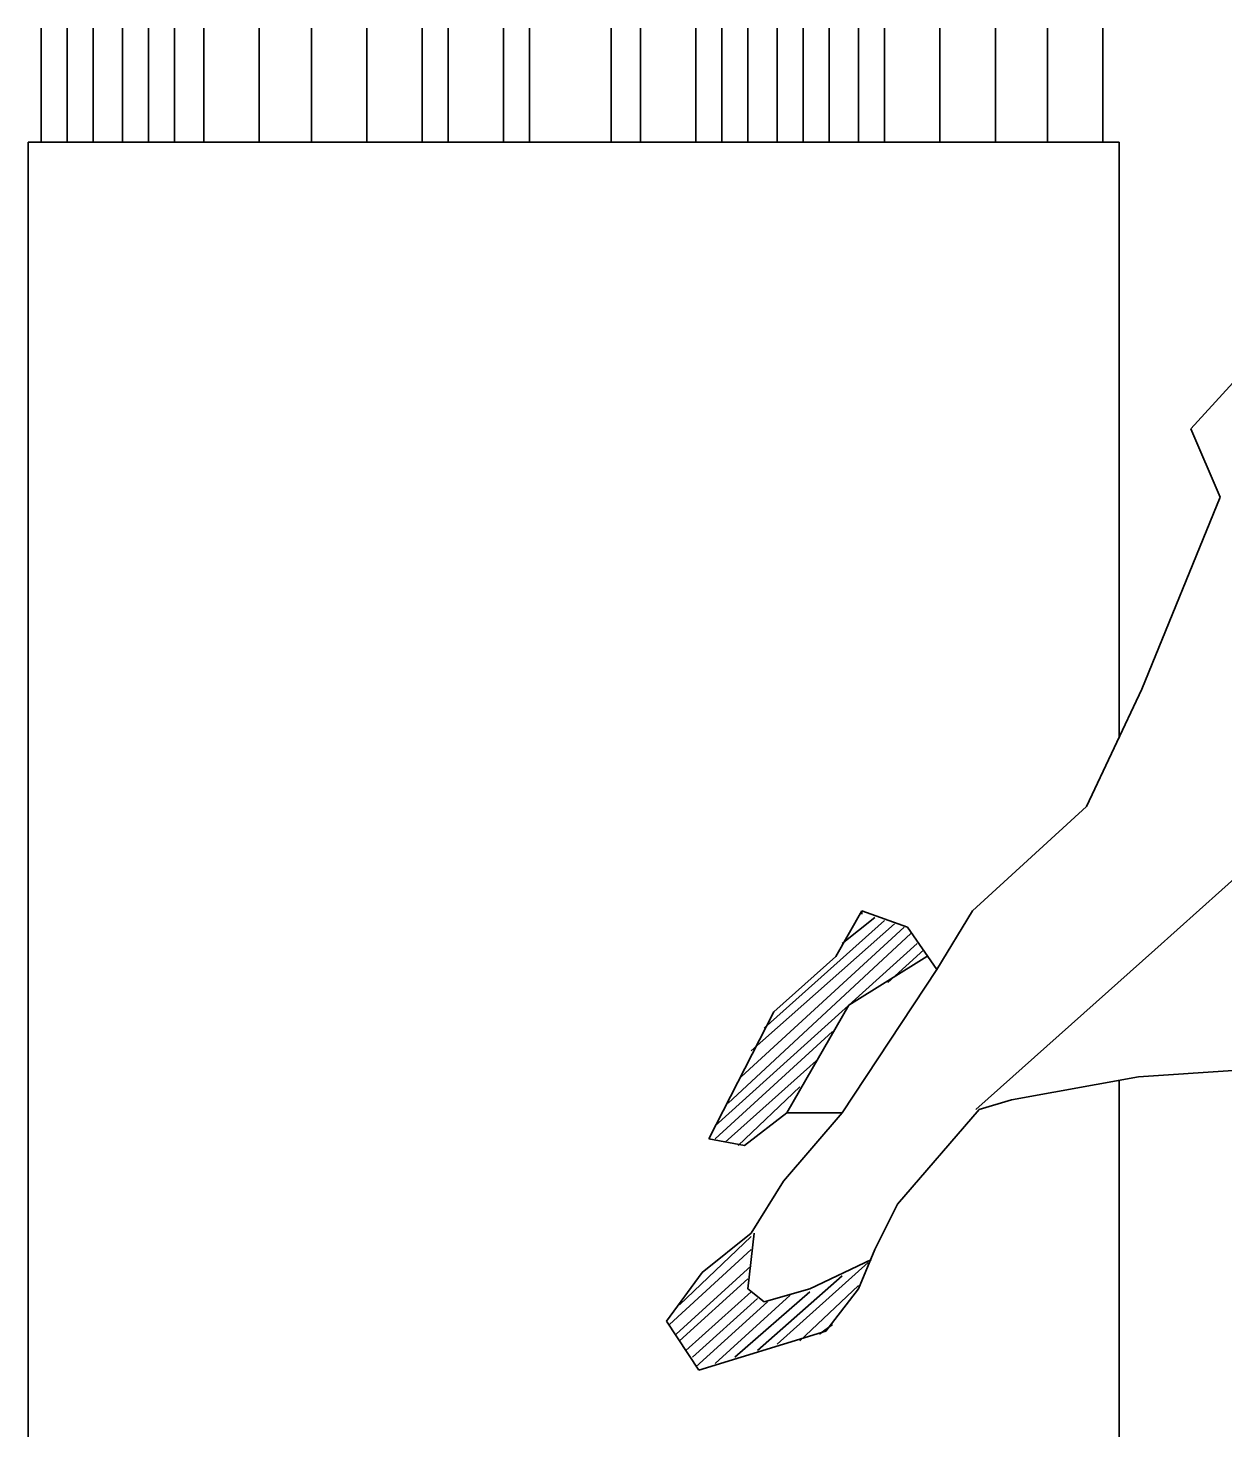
# Model space of a CAD drawing. Header units: millimetres. Extents: x -234375 to -184638, y -91483 to -70216.
# Drawn here: x -194224 to -193544, y -72821 to -72025 of the extents above; entities that cross this region are included whole.
import ezdxf

# ---------------------------------------------------------------- set-up
doc = ezdxf.new("R2010")
doc.units = ezdxf.units.MM
doc.header["$MEASUREMENT"] = 0
doc.layers.add('New_Drawing & Figure_Pen_No__7', color=7, linetype='Continuous', lineweight=35)

msp = doc.modelspace()

# ---------------------------------------------------------------- linework, layer by layer
at = {"layer": 'New_Drawing & Figure_Pen_No__7', "color": 7, "linetype": 'Continuous', "lineweight": 35}
for points in [[(-194216.19, -72024.6), (-194216.19, -72089.37)], [(-194201.38, -72024.6), (-194201.38, -72089.37)], [(-194201.38, -72024.6), (-194201.38, -72089.37)], [(-194186.58, -72024.6), (-194186.58, -72089.37)], [(-194169.92, -72024.6), (-194169.92, -72089.37)], [(-194155.12, -72024.6), (-194155.12, -72089.37)], [(-194140.32, -72024.6), (-194140.32, -72089.37)], [(-194123.66, -72024.6), (-194123.66, -72089.37)], [(-194092.2, -72024.6), (-194092.2, -72089.37)], [(-194062.6, -72024.6), (-194062.6, -72089.37)], [(-194031.14, -72024.6), (-194031.14, -72089.37)], [(-194031.14, -72024.6), (-194031.14, -72089.37)], [(-193999.68, -72024.6), (-193999.68, -72089.37)], [(-193984.88, -72024.6), (-193984.88, -72089.37)], [(-193953.42, -72024.6), (-193953.42, -72089.37)], [(-193938.61, -72024.6), (-193938.61, -72089.37)], [(-193892.35, -72024.6), (-193892.35, -72089.37)], [(-193875.7, -72024.6), (-193875.7, -72089.37)], [(-193844.24, -72024.6), (-193844.24, -72089.37)], [(-193829.43, -72024.6), (-193829.43, -72089.37)], [(-193814.63, -72024.6), (-193814.63, -72089.37)], [(-193797.98, -72024.6), (-193797.98, -72089.37)], [(-193783.17, -72024.6), (-193783.17, -72089.37)], [(-193768.37, -72024.6), (-193768.37, -72089.37)], [(-193751.71, -72024.6), (-193751.71, -72089.37)], [(-193736.91, -72024.6), (-193736.91, -72089.37)], [(-193705.45, -72024.6), (-193705.45, -72089.37)], [(-193673.99, -72024.6), (-193673.99, -72089.37)], [(-193644.38, -72024.6), (-193644.38, -72089.37)], [(-193612.93, -72024.6), (-193612.93, -72089.37)], [(-194223.59, -72089.37), (-193603.67, -72089.37)], [(-194223.59, -72089.37), (-194223.59, -73171.91)], [(-193603.67, -72089.37), (-193603.67, -72428.01)], [(-193562.96, -72252.21), (-193463.04, -72143.03)], [(-193546.31, -72291.07), (-193562.96, -72252.21)], [(-193590.72, -72400.25), (-193546.31, -72291.07)], [(-193622.18, -72466.87), (-193590.72, -72400.25)], [(-193686.95, -72526.09), (-193622.18, -72466.87)], [(-193494.49, -72468.72), (-193583.32, -72548.29)], [(-193764.67, -72551.99), (-193749.86, -72526.09)], [(-193749.86, -72527.94), (-193749.86, -72526.09)], [(-193749.86, -72526.09), (-193723.96, -72535.34)], [(-193707.3, -72559.4), (-193686.95, -72526.09)], [(-193812.78, -72605.66), (-193731.36, -72533.49)], [(-193805.38, -72592.7), (-193736.91, -72531.64)], [(-193760.97, -72544.59), (-193742.46, -72529.79)], [(-193825.73, -72635.27), (-193722.1, -72539.04)], [(-193818.33, -72620.46), (-193725.81, -72535.34)], [(-193723.96, -72535.34), (-193707.3, -72559.4)], [(-193833.13, -72648.22), (-193718.4, -72544.59)], [(-193735.06, -72566.8), (-193714.7, -72548.29)], [(-193583.32, -72548.29), (-193685.09, -72638.97)], [(-193799.83, -72583.45), (-193764.67, -72551.99)], [(-193712.85, -72551.99), (-193757.26, -72579.75)], [(-193707.3, -72559.4), (-193760.97, -72640.82)], [(-193757.26, -72579.75), (-193792.42, -72640.82)], [(-193836.84, -72655.62), (-193799.83, -72583.45)], [(-193833.13, -72655.62), (-193766.52, -72594.56)], [(-193827.58, -72657.47), (-193775.77, -72611.21)], [(-193592.57, -72620.46), (-193664.74, -72633.42)], [(-193603.67, -72622.31), (-193603.67, -73171.91)], [(-193538.91, -72616.76), (-193592.57, -72620.46)], [(-193820.18, -72659.32), (-193785.02, -72626.01)], [(-193664.74, -72633.42), (-193683.24, -72638.97)], [(-193792.42, -72640.82), (-193816.48, -72659.32)], [(-193794.27, -72679.68), (-193760.97, -72640.82)], [(-193760.97, -72640.82), (-193792.42, -72640.82)], [(-193683.24, -72638.97), (-193729.51, -72692.63)], [(-193816.48, -72659.32), (-193836.84, -72655.62)], [(-193812.78, -72709.29), (-193794.27, -72679.68)], [(-193729.51, -72692.63), (-193742.46, -72718.54)], [(-193840.54, -72731.49), (-193812.78, -72709.29)], [(-193810.93, -72709.29), (-193814.63, -72740.74)], [(-193853.49, -72750), (-193812.78, -72711.14)], [(-193859.04, -72761.1), (-193812.78, -72718.54)], [(-193797.98, -72772.2), (-193746.16, -72725.94)], [(-193779.47, -72740.74), (-193744.31, -72724.09)], [(-193742.46, -72718.54), (-193751.71, -72740.74)], [(-193860.89, -72759.25), (-193840.54, -72731.49)], [(-193855.34, -72766.65), (-193812.78, -72727.79)], [(-193809.08, -72775.9), (-193760.97, -72733.34)], [(-193853.49, -72770.35), (-193814.63, -72735.19)], [(-193814.63, -72740.74), (-193805.38, -72748.15)], [(-193805.38, -72748.15), (-193779.47, -72740.74)], [(-193785.02, -72770.35), (-193751.71, -72738.89)], [(-193751.71, -72740.74), (-193770.22, -72764.8)], [(-193849.79, -72775.9), (-193812.78, -72742.59)], [(-193846.09, -72779.6), (-193809.08, -72746.3)], [(-193844.24, -72785.16), (-193803.53, -72748.15)], [(-193833.13, -72783.31), (-193790.57, -72744.45)], [(-193822.03, -72779.6), (-193779.47, -72742.59)], [(-193842.39, -72787.01), (-193860.89, -72759.25)], [(-193770.22, -72764.8), (-193842.39, -72787.01)], [(-193773.92, -72766.65), (-193766.52, -72761.1)]]:
    msp.add_lwpolyline(points, dxfattribs=at)

doc.saveas('drawing.dxf')
